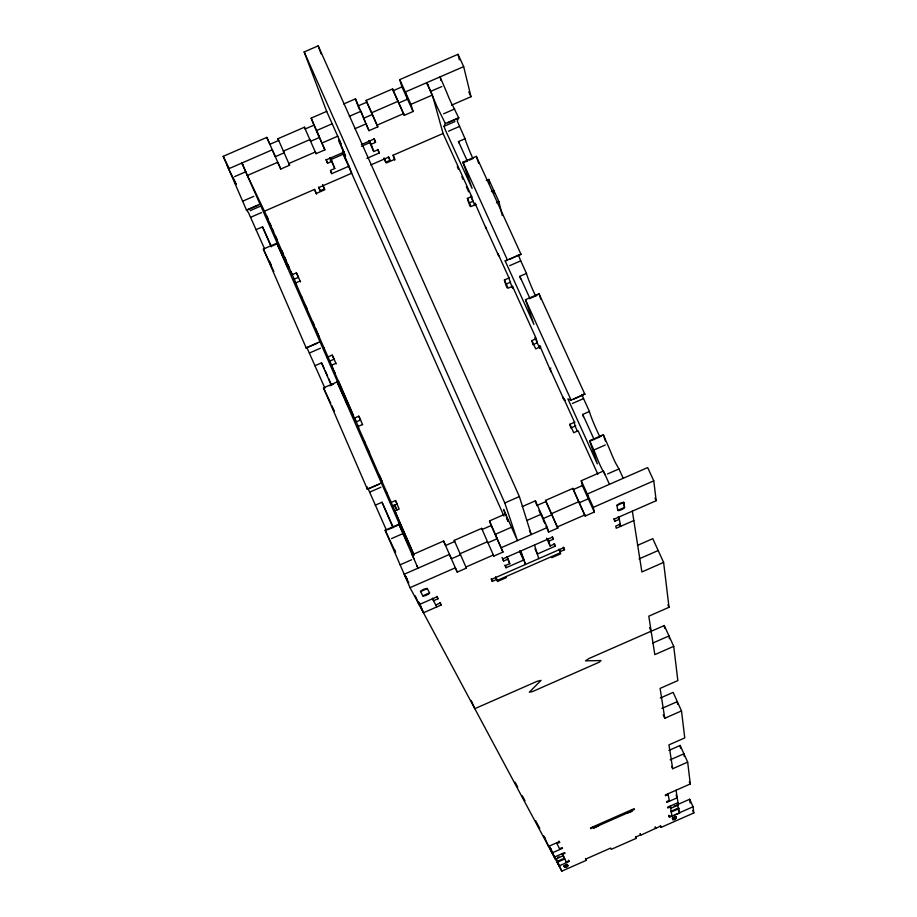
<?xml version="1.0" encoding="UTF-8"?>
<svg xmlns="http://www.w3.org/2000/svg" width="917" height="917" viewBox="0 0 917 917"><rect width="100%" height="100%" fill="white"/><g stroke="black" fill="none" stroke-linecap="round" stroke-linejoin="round"><path stroke-width="1.38" d="M472.679 158.033A16.919 1.009 66.8 0 1 465.045 138.719L457.239 121.01L458.706 117.823L452.929 106.04A9.812 0.585 66.9 0 1 446.888 92.8L440.045 76.89L441.02 80.547M571.153 400.202L525.475 299.699L539.024 293.784L584.794 394.081L573.4 399.262M563.76 866.129C570.042 860.731 567.841 870.841 563.76 866.129L567.543 864.456M509.726 259.339L520.948 254.158L476.313 156.36L462.925 162.183L472.083 188.386L445.605 130.535L443.988 126.34L445.341 123.508L437.019 106.636L426.76 82.668L427.746 84.845M672.379 818.251C679.44 812.6 674.729 823.73 672.379 818.251L676.15 816.588M676.379 818.193L672.642 819.741M378.881 484.348L367.408 489.254L323.483 387.88L337.066 381.942L347.99 405.589L276.785 243.223L263.362 249.069L306.232 348.013L317.557 343.153M306.278 348.082L306.828 347.417L324.893 388.109M661.891 708.428L677.319 701.643L677.663 704.394M663.22 714.79L664.779 718.263L681.503 710.904L673.135 692.392L660.297 698.043M668.929 750.393L680.162 745.452L687.67 762.13L690.306 783.955L665.364 794.947L665.513 795.761L668.172 794.581M670.178 759.826L683.91 753.785L684.265 756.559M671.611 766.337L672.688 768.733L687.67 762.13M556.94 843.594L559.611 842.414L559.026 841.084M593.459 827.501L590.789 828.67L590.491 827.925L634.186 808.679L634.404 809.459L631.733 810.639M593.586 827.879L631.813 811.029M559.565 848.764L562.201 847.606L562.545 848.305L552.034 852.936L549.18 846.391M669.215 800.461L666.59 801.618L666.739 802.398L677.227 797.767L676.058 795.165M677.995 802.639L667.622 807.212L667.759 807.969L670.35 806.834M562.419 854.392L565.01 853.246L564.677 852.569L554.292 857.154L550.257 848.053M557.696 857.418L558.992 856.856M670.327 807.797L671.611 807.224M674.19 806.089L675.474 805.527M678.649 804.106L689.664 799.246L693.057 806.777L693.802 812.966L661.031 827.409L660.366 825.919M337.124 382.057L409.154 546.28L398.895 524.215L385.151 530.232L410.025 587.671L555.45 859.309L563.107 855.71M676.047 790.236L678.385 805.137L670.568 808.358M556.986 862.152L556.757 861.625L563.153 858.805M672.218 810.743L678.614 807.923L679.646 813.173L674.534 815.03M678.935 808.634L671.267 812.015L670.946 811.304M566.27 861.969L568.804 860.845L569.125 861.487L559.003 865.946L555.702 858.369L557.96 862.622M677.881 808.954L679.589 812.806L669.479 817.265L669.341 816.543L671.874 815.419M679.577 812.714L693.057 806.777M564.448 867.436L568.208 865.774M640.181 833.576L640.742 834.825L635.733 837.026L636.123 838.379L611.215 849.36L610.733 848.053L585.722 859.069L586.295 860.341L561.777 871.15L557.066 862.335L564.746 858.954L563.37 855.79M640.284 833.92L640.834 835.169L660.733 826.011L661.031 827.409M506.367 516.225L503.605 509.451L517.44 540.606L504.786 502.952L519.366 496.567L318.188 45.85L304.169 51.937L326.67 111.381L339.554 140.358L340.86 143.82L339.026 139.682L345.571 156.337L338.648 140.737M505.244 514.036L489.506 520.925L502.952 552.08L493.816 556.092L481.643 528.375L454.224 540.388L454.706 541.5L445.582 545.5L443.587 541.041L412.192 554.796L418.014 568.196L416.983 565.835M522.289 506.574L535.402 500.831L547.334 527.504L548.641 532.055L557.777 528.054L545.569 500.384L572.942 488.383L585.172 516.042L594.296 512.041L593.31 507.353L581.263 480.737L603.42 471.04L609.461 484.314M400.121 564.815L411.618 559.783M607.501 473.974L618.964 468.954L623.216 478.284M489.506 520.925L491.191 525.521L482.078 529.522L481.643 528.375M536.777 505.554L545.89 501.565L545.569 500.384M581.263 480.737L582.329 485.597L573.228 489.586L572.942 488.383M512.007 527.011L495.421 534.279L497.071 538.783L487.936 542.784L487.512 541.672L460.07 553.696L460.54 554.796L451.405 558.797L449.445 554.418L404.202 574.237L408.822 582.891M527.321 520.294L541.362 514.15L542.704 518.793L551.828 514.792L551.507 513.635L578.914 501.622M410.025 587.671L455.313 567.829L457.239 572.116L466.386 568.104L465.916 567.038L493.392 554.991L493.816 556.092M501.347 547.655L547.334 527.504M593.31 507.353L653.775 480.852L647.677 467.567L587.281 494.034L588.313 498.802L579.189 502.803L585.172 516.042M557.467 526.908L584.908 514.884M420.548 591.58L427.379 588.588M616.912 505.519L623.72 502.527M422.771 595.832L429.557 592.863L427.196 588.359L423.574 589.31L420.479 591.305L422.771 595.832A3.702 0.86 -23.5 0 0 426.543 595.11A3.702 0.86 -23.5 0 0 429.557 592.863M617.771 510.356L624.534 507.399L623.617 502.264L620.167 503.146L616.923 505.198L617.771 510.356A3.702 0.848 -24.5 0 0 621.29 509.749A3.702 0.848 -24.5 0 0 624.546 507.388L623.698 502.378M502.012 557.444L503.593 561.032L508.11 559.049L507.055 556.665M535.012 548.836L537.328 554.028L555.186 546.2L554.579 544.022L550.097 545.993L548.721 541.248L553.238 539.265L552.619 537.053L502.803 558.877L503.593 561.032M508.11 559.049L509.772 563.668L505.29 565.629L506.069 567.738L523.928 559.897L519.893 550.796M415.332 595.912L419.103 604.635L437.031 596.784L438.028 598.778L433.558 600.738L432.423 598.136M653.775 480.852L656.171 500.716L614.482 518.988L614.894 521.234L619.353 519.286L618.173 516.695M435.735 605.014L440.16 603.065L441.146 605.025L423.459 612.774L419.046 602.595M620.213 524.123L615.788 526.06L616.201 528.272L633.819 520.547M491.168 578.822L492.303 581.401L496.727 579.464L495.593 576.885M492.303 581.401L491.489 579.361L563.921 547.609L564.505 549.741L560.081 551.679L558.934 549.111M497.094 580.495L560.344 552.756M637.464 545.386L652.766 538.669L663.61 562.408L669.02 607.295L648.8 616.178L654.818 654.635L673.72 646.336L664.275 625.532L650.44 631.618M639.023 558.934L658.188 550.521M663.61 562.408L641.877 571.944L632.352 511.159M652.629 643.115L668.997 635.928L669.353 638.713M306.152 347.852L320.159 341.605M525.475 299.699L533.923 324.412L505.164 260.909L520.948 254.158M309.361 353.045L320.469 348.208M509.669 265.666L520.741 260.841L526.473 273.415A17.033 1.043 66.6 0 0 535.643 296.099M327.22 357.275L332.195 355.108L334.143 359.166L329.192 361.321M505.256 283.273L504.419 279.972L509.371 277.805M314.863 365.757L321.535 362.845L324.354 368.909M520.592 278.837A17.033 0.997 66.6 0 1 519.824 276.326L526.473 273.415M510.471 282.218L505.542 284.373L507.135 287.881M354.398 418.095L358.776 416.192L360.61 419.975L356.255 421.877L354.398 418.095L331.45 365.298L335.805 363.396M536.273 338.648L531.906 340.562L532.915 344.7L537.247 342.798L536.273 338.648L512.488 286.299L508.144 288.19L504.419 279.972M329.799 385.816L333.57 384.166M529.43 298.667L536.949 295.389M357.424 426.76L362.421 424.571M540.663 346.695L535.677 348.873L531.906 340.562M367.362 489.185L381.071 483.19M571.131 400.053L584.794 394.081M386.309 529.888L369.631 492.165L380.864 487.259M572.357 403.491L583.556 398.597L589.436 411.492A17.194 1.066 66.4 0 0 599.707 436.469M375.271 505.198L382.022 502.241L393.141 527.195M583.384 416.731A17.194 1.032 66.4 0 1 582.708 414.438L589.436 411.492M390.459 502.768L395.491 500.567L397.164 503.972L392.155 506.173M570.443 426.772L569.893 424.262L574.913 422.061M570.718 428.033L575.716 425.843M413.865 554.888L394.791 511.01L399.193 509.084L395.491 500.567M571.131 400.259L567.875 398.849L597.322 463.864L589.631 440.722L603.34 434.727L610.298 450.912A10.007 0.63 66.4 0 0 616.74 465.034L618.964 468.954M387.685 529.751L399.147 524.73M591.052 440.722L601.208 436.274M391.502 538.6L402.964 533.579L398.895 524.215M589.631 440.722L593.849 450.006L605.289 444.997M264.486 248.645L248.404 212.48L246.455 210.027L223.198 156.337L266.824 137.378L269.896 144.29L278.711 140.461L277.954 138.742L304.433 127.234L316.056 153.689L324.882 149.849L311.161 118.121L326.807 111.324M343.749 103.953L355.475 98.864L369.001 130.672L377.815 126.833L366.158 100.411L392.602 88.915L404.271 115.336L413.086 111.496L410.954 104.366L399.755 79.619L458.019 54.298L463.67 66.632L470.994 96.709L451.519 105.18M311.161 118.121L313.946 125.148L305.132 128.976L304.433 127.234M366.158 100.411L366.766 102.188L357.962 106.017L359.613 109.708M398.161 101.787L393.164 90.726L401.955 86.897L399.755 79.619M227.244 165.679L228.597 168.808L272.269 149.815L275.306 156.658L284.132 152.818L283.387 151.11L309.889 139.59L310.588 141.321L319.403 137.493L316.663 130.523L332.309 123.726M349.274 116.344L361.011 111.244L365.138 122.03M463.67 66.632L405.348 91.975L407.515 99.185L398.712 103.013L404.271 115.336M363.476 118.327L372.291 114.499L371.694 112.734L398.161 101.225L398.712 103.013M234.626 176.614L245.733 171.788L288.374 268.394L276.842 243.349M430.715 91.368L441.799 86.553M242.879 165.198L241.928 163.008L247.349 175.491L277.736 162.286L280.74 169.049L289.566 165.209L288.832 163.524L315.368 151.981L316.056 153.689M322.165 142.96L337.834 136.152M354.822 128.77L366.571 123.657M410.954 104.366L432.388 95.047L426.76 82.668M377.231 125.09L403.732 113.559M344.46 151.935L326.257 159.856L327.587 163.203L331.943 161.3L330.326 157.632M361.367 144.588L374.365 138.925L375.546 142.341L371.19 144.244L373.735 151.546L378.068 149.666L379.214 153.013L366.88 158.377M330.063 159.936L343.623 154.045L345.881 160.016M361.481 146.273L370.101 142.525M242.627 201.201L253.768 196.353M443.576 113.8L454.683 108.963M331.943 161.3L334.762 168.499L330.429 170.39L331.736 173.668L348.999 166.16L342.545 151.626M246.455 210.027L259.832 204.204M445.341 123.508L458.706 117.823M246.604 210.314L257.746 205.465M447.622 122.878L458.729 118.041M250.181 210.646L261.162 205.867M443.988 126.34L454.935 121.571M250.57 217.329L261.54 212.561M322.612 184.604L324.87 189.716L316.285 193.441L314.52 189.418L264.451 211.197L294.219 279.181L298.518 277.301L296.409 272.888L292.099 274.768M370.8 164.934L388.854 157.071L389.954 160.36L385.69 162.229L384.074 158.63M394.746 160.166L393.106 155.225L443.071 133.481L471.705 196.525L472.977 201.293L468.702 203.161M448.505 131.211L459.451 126.454M318.566 187.125L320.159 190.736L324.435 188.879L322.841 185.268M255.935 229.72L262.526 226.854L270.939 245.561M458.832 142.765A16.919 0.974 66.8 0 1 458.477 141.585L465.045 138.719M272.108 246.008L277.072 243.853M463.142 162.848L466.856 161.232M469.332 160.154L473.046 158.538M486.297 180.5L488.772 179.423L498.928 201.671L502.275 215.541M468.369 201.969L467.406 198.404L471.705 196.525M491.363 191.607L493.839 190.53L494.515 193.281M295.022 283.204L299.962 281.06M476.003 204.365L471.086 206.508L467.406 198.404M496.452 202.749L498.928 201.671M518.46 255.109L520.971 254.433M505.164 260.909L507.445 260.05L462.925 162.183M583.911 393.955L584.782 394.287M515.079 782.178L517.727 787.141M522.346 795.83L524.994 800.782M535.551 820.577L539.735 828.429M543.712 835.891L545.053 838.413M549.375 846.506L550.911 849.383M558.338 863.321L561.777 871.15M385.151 530.232L389.977 540.434M432.549 598.744L436.721 606.962M556.573 842.872L559.92 849.463M562.075 853.716L566.591 862.599M323.483 387.88L330.762 403.354M394.791 511.01L396.465 514.368M559.611 842.414L559.244 841.691L548.538 846.414L544.538 837.221M367.281 486.938L367.213 487.317M386.825 492.853L387.398 493.999M228.597 168.808L236.357 184.512M394.768 505.141L396.671 508.969M394.15 504.923L396.752 510.184M380.062 477.276L381.804 480.795L379.329 474.937M364.141 440.653L364.737 441.879M369.597 452.723L357.435 425.224L358.662 427.735M223.198 156.337L229.09 168.27M263.362 249.069L273.851 271.501M323.575 347.36L324.24 348.735M331.45 365.298L332.917 368.302M301.475 296.5L302.163 297.945M307.252 309.281L294.942 281.473L296.627 284.981M316.984 332.195L319.001 336.356M247.349 175.491L264.589 211.472M390.482 541.5L395.571 552.252L395.353 551.61M331.828 405.623L334.487 411.286M605.209 474.972L603.466 471.636A10.007 0.585 66.4 0 1 600.005 464.976A10.007 0.585 66.4 0 1 595.901 455.004L593.849 450.006M676.929 804.289L678.614 807.923M468.793 91.895L470.994 96.709M654.99 498.126L656.171 500.716M458.477 141.585L467.498 161.381M519.824 276.315L529.888 298.415M582.708 414.438L594.17 439.61M667.897 604.83L669.02 607.295M367.786 488.004L369.631 492.165M498.94 255.877A3.542 3.37 -15.4 0 1 498.206 254.846L485.838 227.645A3.53 3.347 -15.6 0 1 485.563 226.419M563.451 398.505L550.773 370.583A3.588 3.439 -13.8 0 1 550.727 367.946M597.884 474.284L578.111 430.772L573.721 432.698L569.893 424.262M457.274 166.711L458.431 169.267M461.859 176.798L462.982 179.296M466.398 186.793L468.667 191.802M470.65 196.169L474.937 205.603M512.202 287.663L508.385 276.59L497.816 253.333L498.195 254.846M534.863 337.548L539.826 348.494M577.343 431.093L575.085 426.118L574.008 421.075L563.164 397.199L563.737 399.801M619.456 523.813L620.603 526.335L618.952 517.028M613.725 518.655L614.894 521.234M469.217 204.319L470.261 206.623M649.523 627.595L651.15 631.217L588.978 658.521L585.482 660.848L600.99 660.549L599.122 662.234L532.445 691.59L529.315 692.209L541.041 680.38L537.087 681.32L474.811 708.681L471.246 700.485M401.955 86.897L413.086 111.496M582.329 485.597L594.296 512.041M573.767 490.79L578.65 501.599M583.556 398.597L581.802 394.39M689.286 781.685L690.306 783.955M692.69 810.49L693.802 812.966M520.741 260.841L518.563 255.453M393.106 155.225L394.906 159.237L386.332 162.962L384.051 157.873M366.766 102.188L377.815 126.833M545.89 501.565L557.777 528.054M388.35 156.773L389.954 160.36M563.347 547.174L564.505 549.741M373.907 138.685L375.546 142.341M552.172 536.881L553.238 539.265M377.586 149.391L379.214 153.013M554.028 543.598L555.186 546.2M366.238 124.494L369.001 130.672M538.932 510.368L541.087 515.182M543.242 519.996L544.858 523.618M545.947 526.026L548.641 532.055M369.551 140.576L371.19 144.244M547.655 538.864L548.721 541.248M368.852 140.633L373.735 151.546M546.601 538.176L550.097 545.993M668.78 815.282L669.341 816.543M668.917 816.004L669.479 817.265M529.51 530.668L531.241 534.554L519.366 496.567M655.185 826.974L655.735 828.211M655.254 827.317L655.815 828.567M304.169 51.937L504.786 502.952M325.363 371.144L327.552 376.073M506.505 517.967L507.961 521.257M342.591 152.795L504.006 516.145M519.664 551.415L523.171 559.301M635.47 836.889L636.123 838.379M329.925 157.564L334.762 168.499M506.883 557.146L509.772 563.668M313.946 125.148L324.882 149.849M491.191 525.521L502.952 552.08M325.959 159.535L327.587 163.203M330.659 171.238L331.736 173.668M504.912 565.136L506.069 567.738M277.954 138.742L289.566 165.209M454.224 540.388L466.386 568.104M550.349 847.732L552.263 852.065M552.733 853.142L555.45 859.309M585.482 858.484L586.295 860.341M266.824 137.378L280.74 169.049M443.587 541.041L457.239 572.116M402.964 533.579L413.911 558.774M328.687 378.629L330.854 383.615M568.574 860.226L569.125 861.487M557.387 861.063L557.96 862.37M556.665 859.722L557.742 862.209M296.409 272.888L300.535 281.955M332.195 355.108L336.195 363.877M358.776 416.192L362.685 424.743M440.022 602.446L441.146 605.025M436.973 596.371L438.028 598.778M266.549 215.541L268.188 219.301M269.816 223.06L270.905 225.571M272.544 229.33L273.633 231.841M275.272 235.6L277.37 240.414M281.828 250.696L282.929 253.207M284.568 256.989L286.356 261.093M288.041 264.967L289.164 267.546M290.849 271.421L291.973 274.011M293.898 278.459L296.099 283.513M312.743 321.787L314.015 324.721M315.712 328.618L316.697 330.888M332.08 366.273L305.739 306.152A3.542 3.359 -24.2 0 0 303.836 304.387M333.96 370.594L335.152 373.345M338.327 380.635L353.469 415.47M355.028 419.058L358.26 426.497M414.117 554.968L368.405 450.304A3.588 3.439 -25.2 0 0 367.671 449.238M241.928 163.008L245.733 171.788M262.526 226.854L271.203 246.845M321.535 362.845L331.209 385.151M382.022 502.241L393.049 527.653M418.989 602.435L423.459 612.774M269.598 261.253L271.214 265.002M234.546 180.981L235.887 184.076L232.907 177.669M406.048 576.85L407.48 580.174M405.406 575.853L406.839 579.189M554.647 856.719L556.757 861.625M417.969 602.022L419.103 604.635M394.516 549.604L394.837 550.36M314.52 189.418L316.525 194.198M320.159 190.736L318.841 187.538L351.681 173.244L348.999 166.16M495.891 577.435L497.518 581.493L506.333 577.63L505.955 576.61M593.15 826.756L593.746 828.234L598.939 825.518M318.188 45.85L321.088 53.816M355.475 98.864L357.55 104.825M478.72 163.398L476.313 156.36M506.78 517.452L508.029 521.12M540.835 299.229L539.024 293.784M523.928 559.897L525.464 564.471L520.913 550.945M605.358 440.962L603.34 434.727M392.602 88.915L393.164 90.726M534.508 544.985L538.772 558.636M535.402 500.831L536.434 504.373M551.553 556.608L551.862 557.662L560.665 553.799L559.462 549.57M626.506 813.379L631.939 811.419L631.492 809.871M432.388 95.047L443.175 133.836M475.384 204.629L474.972 203.035L486.079 228.562M512.488 286.299L513.027 288.488M458.019 54.298L459.371 59.823M488.772 179.423L489.793 183.583M540.365 348.345L539.723 345.583L551.083 371.924M668.034 793.767L669.364 801.24M670.212 806.066L672.001 816.153M664.779 718.263L660.102 688.403L677.846 680.597L673.72 646.336M672.688 768.733L668.952 744.868L684.758 737.91L681.503 710.904M664.275 625.532L664.653 628.374M680.162 745.452L680.54 748.283M689.664 799.246L690.146 803.017M367.304 487.982L367.465 489.346M317.66 333.582A3.553 3.37 -24.3 0 1 317.66 336.184M380.647 478.456A3.599 3.462 -25.4 0 1 380.922 479.729M565.434 400.305A3.588 3.45 -13.3 0 1 563.462 398.505"/></g></svg>
